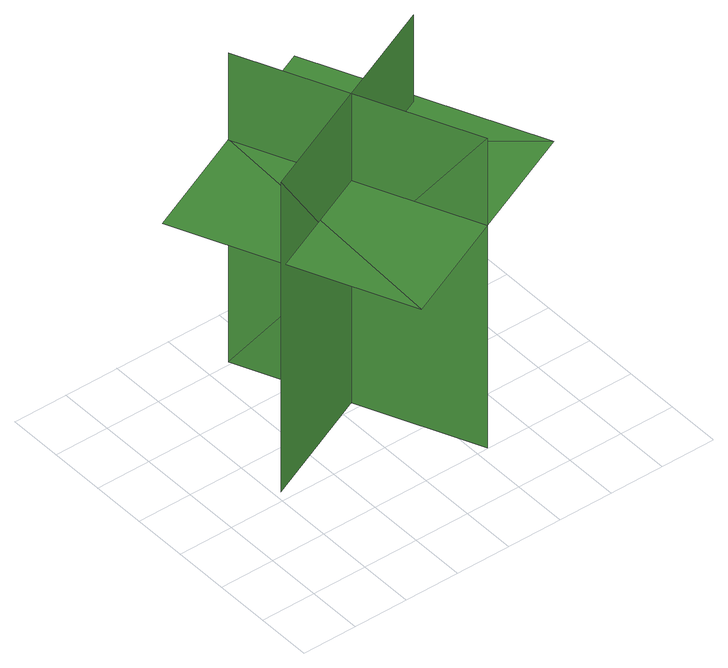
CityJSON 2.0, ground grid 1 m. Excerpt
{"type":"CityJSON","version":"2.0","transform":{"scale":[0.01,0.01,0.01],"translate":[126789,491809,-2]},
"CityObjects":{
"tree1":{"type":"SolitaryVegetationObject","geometry":[{"type":"MultiSurface","lod":"1","boundaries":[[[0,1,2]],[[0,2,3]],[[4,5,6]],[[4,6,7]],[[8,9,10]],[[8,10,11]],[[8,11,12]],[[8,12,13]]]}]}
},
"vertices":[
[516,399,48],[112,218,48],[112,218,664],[516,399,664],[241,506,48],[421,102,48],[421,102,664],[241,506,664],[241,506,491],[39,415,491],[219,11,491],[421,102,491],[624,192,491],[443,596,491]
]}
